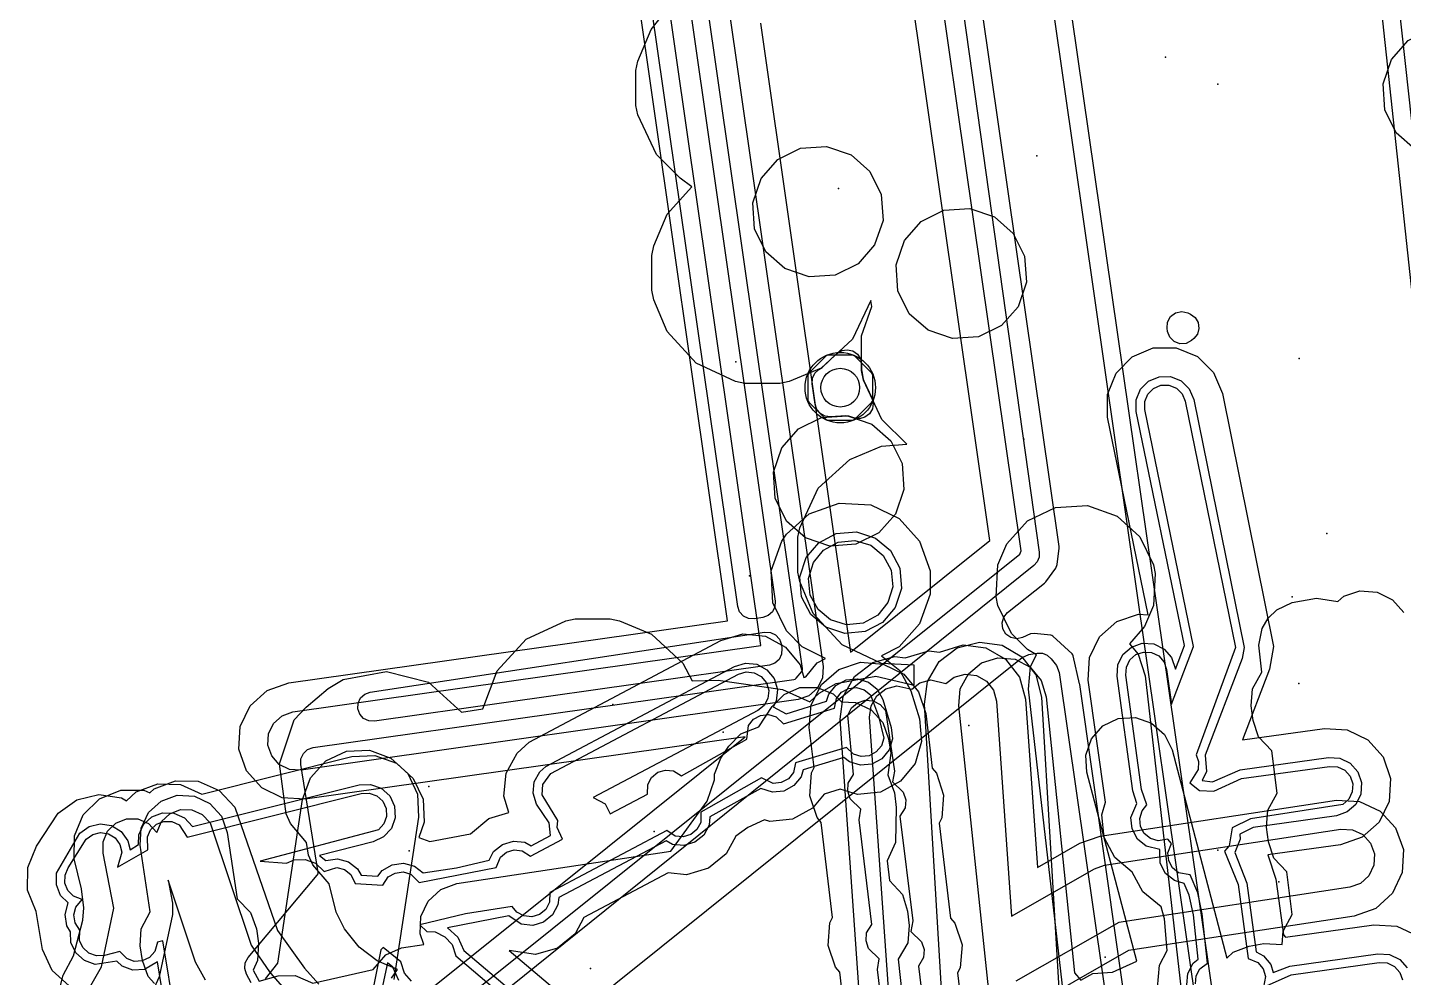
# Model space of a CAD drawing. Header units: metres. Extents: x 17722 to 17999, y 13535 to 15917.
# Drawn here: x 17796.52 to 17843.42, y 14123.05 to 14155.43 of the extents above; entities that cross this region are included whole.
import ezdxf

# ---------------------------------------------------------------- set-up
doc = ezdxf.new("R2010")
doc.units = ezdxf.units.M
for name, color, linetype in [('AI_GREENING_ALLOWED_ZONE', 4, 'Continuous'), ('AI_GREENING_EXCLUSIONS', 1, 'Continuous'), ('AI_GREENING_LAWN', 82, 'Continuous'), ('AI_GREENING_REJECTED', 6, 'Continuous'), ('AI_GREENING_SHRUBS', 92, 'Continuous')]:
    doc.layers.add(name, color=color, linetype=linetype)

# ---------------------------------------------------------------- blocks, each defined once
blk = doc.blocks.new('AI_SHRUB')
for radius in [1, 0.55]:
    blk.add_circle((0, 0), radius)

msp = doc.modelspace()

# ---------------------------------------------------------------- linework, layer by layer
at = {"layer": 'AI_GREENING_ALLOWED_ZONE'}
for points in [[(17836.193, 14144.761), (17836.006, 14144.663), (17835.796, 14144.65), (17835.599, 14144.725), (17835.45, 14144.875), (17835.377, 14145.073), (17835.362, 14145.179), (17835.377, 14145.391), (17835.48, 14145.578), (17835.651, 14145.705), (17835.859, 14145.75), (17836.067, 14145.703), (17836.158, 14145.661), (17836.319, 14145.543), (17836.42, 14145.371), (17836.446, 14145.173), (17836.393, 14144.98), (17836.268, 14144.824), (17836.193, 14144.761)], [(17823.889, 14142.159), (17823.704, 14142.181), (17823.541, 14142.269), (17823.421, 14142.411), (17823.361, 14142.586), (17823.261, 14143.283), (17823.27, 14143.472), (17823.349, 14143.645), (17823.487, 14143.775), (17823.597, 14143.846), (17824.107, 14144.315), (17824.27, 14144.415), (17824.459, 14144.447), (17824.646, 14144.405), (17824.804, 14144.295), (17824.909, 14144.135), (17824.946, 14143.947), (17824.946, 14143.76), (17824.95, 14143.711), (17825.005, 14143.442), (17825.023, 14143.386), (17825.295, 14142.807), (17825.341, 14142.619), (17825.313, 14142.427), (17825.214, 14142.261), (17825.059, 14142.144), (17824.872, 14142.096), (17824.68, 14142.122), (17824.508, 14142.181), (17824.411, 14142.193), (17823.889, 14142.159)]]:
    msp.add_lwpolyline(points, close=True, dxfattribs=at)
at = {"layer": 'AI_GREENING_EXCLUSIONS'}
for points in [[(17808.453, 14119.95), (17830.343, 14137.484), (17830.385, 14137.59), (17825.741, 14169.942)], [(17821.497, 14155.579), (17824.572, 14134.139), (17829.323, 14137.948), (17824.894, 14168.806)], [(17808.448, 14121.211), (17820.975, 14131.255), (17805.98, 14129.129), (17805.201, 14129.172), (17804.498, 14129.511), (17803.977, 14130.092), (17803.719, 14130.828), (17803.762, 14131.608), (17804.101, 14132.311), (17804.682, 14132.831), (17805.419, 14133.089), (17820.378, 14135.21), (17817.271, 14156.874)], [(17820.382, 14156.308), (17823.632, 14133.653), (17823.611, 14133.263), (17823.442, 14132.911), (17823.151, 14132.651), (17822.782, 14132.521), (17805.84, 14130.119), (17805.45, 14130.141), (17805.45, 14130.141), (17805.099, 14130.31), (17804.838, 14130.601), (17804.709, 14130.969), (17804.731, 14131.358), (17804.9, 14131.71), (17805.191, 14131.97), (17805.559, 14132.099), (17821.51, 14134.361), (17818.261, 14157.016)], [(17808.926, 14123.03), (17809.132, 14123.322), (17808.437, 14123.62), (17807.823, 14124.082), (17807.317, 14124.71), (17807.035, 14125.275), (17806.794, 14126.241), (17806.24, 14126.893), (17806.093, 14127.218), (17806.03, 14127.654), (17805.483, 14128.298), (17805.336, 14128.623), (17805.11, 14130.328), (17805.61, 14131.827), (17806.012, 14132.268), (17806.764, 14132.899), (17807.27, 14133.212), (17808.75, 14133.477), (17810.179, 14133.116), (17811.314, 14132.096), (17812.032, 14132.202), (17812.53, 14133.506), (17813.518, 14134.579), (17814.865, 14135.21), (17815.187, 14135.275), (17816.375, 14135.275), (17816.697, 14135.21), (17817.78, 14134.757), (17818.854, 14133.769), (17819.175, 14133.164), (17820.057, 14133.189), (17822.256, 14132.862), (17823.185, 14132.44), (17823.506, 14132.738), (17824.076, 14133.076), (17825.429, 14133.316), (17826.737, 14133.014), (17826.737, 14133.691), (17825.626, 14133.756), (17824.279, 14134.387), (17823.291, 14135.461), (17822.838, 14136.544), (17822.773, 14136.867), (17822.773, 14138.054), (17822.838, 14138.377), (17823.469, 14139.723), (17824.542, 14140.711), (17825.626, 14141.164), (17826.491, 14141.229), (17825.641, 14142.066), (17825.011, 14143.413), (17824.946, 14143.735), (17824.946, 14144.923), (17825.292, 14145.917), (17825.261, 14146.13), (17824.639, 14144.804), (17823.565, 14143.816), (17822.482, 14143.363), (17822.159, 14143.298), (17820.972, 14143.298), (17820.649, 14143.363), (17819.303, 14143.994), (17818.315, 14145.067), (17817.861, 14146.151), (17817.796, 14146.473), (17817.796, 14147.661), (17817.861, 14147.983), (17818.315, 14149.066), (17819.16, 14149.998), (17818.761, 14150.293), (17817.951, 14151.104), (17817.32, 14152.45), (17817.255, 14152.773), (17817.255, 14153.96), (17817.32, 14154.283), (17817.773, 14155.366), (17818.116, 14155.795)], [(17835.034, 14122.697), (17835.105, 14123.474), (17835.365, 14123.969), (17835.268, 14125.051), (17835.162, 14125.462), (17834.537, 14125.964), (17834.174, 14126.645), (17833.577, 14127.134), (17833.21, 14127.822), (17833.133, 14128.599), (17833.263, 14129.026), (17832.669, 14133.181), (17832.716, 14133.96), (17833.058, 14134.661), (17833.643, 14135.178), (17834.381, 14135.432), (17834.714, 14135.412), (17833.331, 14142.146), (17833.326, 14142.926), (17833.621, 14143.649), (17834.169, 14144.204), (17834.888, 14144.508), (17835.668, 14144.512), (17836.391, 14144.218), (17836.946, 14143.67), (17837.249, 14142.951), (17838.988, 14134.327), (17838.856, 14133.558), (17837.931, 14131.146), (17840.72, 14131.534), (17841.499, 14131.489), (17842.201, 14131.149), (17842.72, 14130.566), (17842.976, 14129.829), (17842.931, 14129.05), (17842.591, 14128.347), (17842.008, 14127.829), (17841.271, 14127.572), (17838.793, 14127.227), (17839.072, 14126.399), (17839.329, 14124.503), (17839.392, 14124.427), (17842.41, 14124.849), (17843.189, 14124.804), (17843.891, 14124.464)], [(17836.028, 14122.802), (17836.064, 14123.191), (17836.245, 14123.536), (17836.414, 14123.676), (17836.259, 14125.185), (17836.118, 14125.858), (17835.947, 14126.249), (17835.612, 14126.351), (17835.31, 14126.599), (17835.126, 14126.943), (17835.114, 14127.416), (17834.652, 14127.521), (17834.35, 14127.769), (17834.166, 14128.113), (17834.128, 14128.501), (17834.332, 14128.984), (17834.191, 14129.412), (17833.659, 14133.316), (17833.683, 14133.705), (17833.854, 14134.056), (17834.147, 14134.314), (17834.515, 14134.441), (17834.905, 14134.418), (17835.256, 14134.246), (17835.514, 14133.954), (17835.644, 14133.562), (17835.951, 14134.36), (17834.311, 14142.347), (17834.308, 14142.737), (17834.455, 14143.099), (17834.73, 14143.376), (17835.089, 14143.528), (17835.479, 14143.53), (17835.841, 14143.383), (17836.118, 14143.109), (17836.27, 14142.75), (17837.989, 14134.301), (17837.923, 14133.917), (17836.662, 14130.632), (17836.706, 14130.069), (17836.561, 14129.761), (17836.913, 14129.715), (17837.852, 14130.125), (17840.857, 14130.544), (17841.247, 14130.521), (17841.598, 14130.351), (17841.858, 14130.06), (17841.986, 14129.691), (17841.963, 14129.301), (17841.793, 14128.95), (17841.502, 14128.691), (17841.133, 14128.563), (17838.29, 14128.167), (17837.835, 14127.939), (17837.852, 14127.769), (17837.667, 14127.308), (17838.081, 14126.264), (17838.399, 14123.92), (17838.646, 14123.79), (17838.896, 14123.491), (17838.98, 14123.218), (17839.542, 14123.44), (17842.547, 14123.859), (17842.937, 14123.836), (17843.288, 14123.666), (17843.548, 14123.375)], [(17836.327, 14122.834), (17836.351, 14123.106), (17836.478, 14123.347), (17836.735, 14123.537), (17836.556, 14125.225), (17836.409, 14125.939), (17836.143, 14126.549), (17835.753, 14126.616), (17835.542, 14126.789), (17835.414, 14127.03), (17835.387, 14127.302), (17835.51, 14127.616), (17835.388, 14127.766), (17835.055, 14127.706), (17834.793, 14127.786), (17834.582, 14127.959), (17834.454, 14128.2), (17834.427, 14128.472), (17834.506, 14128.733), (17834.673, 14128.936), (17834.488, 14129.457), (17833.957, 14133.356), (17833.973, 14133.629), (17834.093, 14133.874), (17834.298, 14134.055), (17834.556, 14134.144), (17834.829, 14134.127), (17835.074, 14134.008), (17835.255, 14133.803), (17835.344, 14133.545), (17835.505, 14132.361), (17836.262, 14134.335), (17834.605, 14142.408), (17834.603, 14142.681), (17834.706, 14142.934), (17834.898, 14143.128), (17835.149, 14143.234), (17835.423, 14143.236), (17835.676, 14143.133), (17835.87, 14142.941), (17835.976, 14142.689), (17837.689, 14134.293), (17836.346, 14130.644), (17836.428, 14130.414), (17836.415, 14130.141), (17836.14, 14129.681), (17836.469, 14129.424), (17836.956, 14129.4), (17837.894, 14129.828), (17840.899, 14130.246), (17841.171, 14130.231), (17841.417, 14130.112), (17841.599, 14129.908), (17841.689, 14129.65), (17841.673, 14129.377), (17841.554, 14129.131), (17841.35, 14128.95), (17838.2, 14128.458), (17837.582, 14128.148), (17837.474, 14127.537), (17837.321, 14127.351), (17837.784, 14126.224), (17838.127, 14123.692), (17838.457, 14123.557), (17838.632, 14123.347), (17838.713, 14123.086), (17838.646, 14122.715), (17839.584, 14123.143), (17842.589, 14123.561), (17842.861, 14123.546), (17843.107, 14123.427), (17843.289, 14123.223), (17843.379, 14122.965)], [(17797.938, 14122.769), (17797.36, 14123.293), (17797.027, 14123.999), (17796.812, 14125.297), (17796.516, 14126.023), (17796.522, 14126.804), (17796.826, 14127.523), (17797.562, 14128.648), (17798.193, 14129.107), (17798.952, 14129.29), (17799.723, 14129.169), (17799.891, 14129.066), (17800.223, 14129.378), (17800.953, 14129.654), (17800.953, 14129.654), (17801.733, 14129.629), (17802.452, 14129.301), (17807.574, 14130.582), (17808.353, 14130.62), (17809.088, 14130.357), (17809.666, 14129.833), (17809.999, 14129.128), (17810.037, 14128.348), (17809.849, 14127.823), (17810.232, 14127.681), (17811.619, 14127.95), (17812.24, 14128.472), (17812.921, 14128.674), (17812.754, 14129.235), (17812.835, 14130.011), (17813.206, 14130.698), (17813.611, 14131.069), (17820.148, 14134.537), (17820.896, 14134.76), (17821.672, 14134.679), (17822.358, 14134.308), (17822.85, 14133.703), (17822.978, 14133.273), (17823.041, 14133.292), (17823.436, 14133.777), (17823.717, 14133.928), (17822.926, 14134.32), (17822.385, 14134.861), (17821.922, 14135.821), (17821.864, 14136.905), (17822.225, 14137.919), (17822.385, 14138.157), (17823.164, 14138.858), (17824.178, 14139.219), (17825.262, 14139.161), (17826.222, 14138.698), (17826.923, 14137.919), (17827.284, 14136.905), (17827.284, 14136.113), (17826.923, 14135.099), (17826.222, 14134.32), (17825.623, 14134.009), (17826.252, 14133.508), (17826.622, 14132.821), (17826.915, 14131.865), (17826.994, 14131.089), (17826.769, 14130.341), (17826.276, 14129.737), (17825.589, 14129.367), (17824.812, 14129.288), (17824.213, 14129.468), (17823.674, 14129.303), (17823.278, 14128.818), (17822.591, 14128.448), (17821.814, 14128.369), (17821.641, 14128.421), (17821.071, 14128.158), (17820.662, 14127.87), (17820.334, 14127.265), (17819.729, 14126.772), (17818.981, 14126.55), (17818.358, 14126.614), (17815.479, 14125.093), (17815.181, 14124.543), (17814.576, 14124.05), (17813.828, 14123.828), (17812.938, 14123.969), (17814.559, 14122.599)], [(17834.354, 14100.478), (17830.64, 14132.873), (17830.704, 14133.651), (17830.906, 14134.043), (17830.598, 14134.233), (17830.057, 14134.774), (17829.594, 14135.734), (17829.536, 14136.026), (17829.594, 14137.11), (17829.897, 14137.832), (17830.598, 14138.611), (17831.558, 14139.074), (17832.642, 14139.132), (17833.656, 14138.771), (17834.435, 14138.07), (17834.898, 14137.11), (17834.956, 14136.818), (17834.898, 14135.734), (17834.595, 14135.012), (17834.08, 14134.419), (17834.375, 14134.071), (17834.614, 14133.328), (17838.328, 14100.93)], [(17829.316, 14122.264), (17828.256, 14132.305), (17828.311, 14132.888), (17828.585, 14133.405), (17829.036, 14133.778), (17829.595, 14133.95), (17830.178, 14133.895), (17830.695, 14133.622), (17831.068, 14133.171), (17831.24, 14132.611), (17832.204, 14123.21), (17832.417, 14122.957), (17832.833, 14123.187), (17833.496, 14123.23), (17834.323, 14123.61), (17832.627, 14130.046), (17832.591, 14130.63), (17832.782, 14131.183), (17833.169, 14131.622), (17833.695, 14131.878), (17834.279, 14131.914), (17834.833, 14131.724), (17835.271, 14131.336), (17835.528, 14130.81), (17837.398, 14123.713), (17837.612, 14123.915), (17838.159, 14124.123), (17838.652, 14124.206), (17839.279, 14124.17), (17839.311, 14124.625), (17839.628, 14125.196), (17839.446, 14126.647), (17838.997, 14127.122), (17838.813, 14127.678), (17838.75, 14128.174), (17838.792, 14128.757), (17839.109, 14129.329), (17838.927, 14130.779), (17838.478, 14131.254), (17838.293, 14131.81), (17838.231, 14132.306), (17838.273, 14132.89), (17838.59, 14133.461), (17838.487, 14134.373), (17838.601, 14134.947), (17838.805, 14135.297), (17839.096, 14135.58), (17839.625, 14135.829), (17840.453, 14135.975), (17841.178, 14135.871), (17841.38, 14136.046), (17841.935, 14136.231), (17842.519, 14136.189), (17843.043, 14135.927), (17843.426, 14135.485)], [(17825.277, 14116.682), (17824.221, 14131.853), (17824.32, 14132.627), (17824.707, 14133.305), (17825.324, 14133.782), (17826.077, 14133.987), (17826.434, 14133.942), (17827.241, 14134.189), (17827.598, 14134.143), (17828.405, 14134.39), (17829.179, 14134.291), (17829.856, 14133.904), (17830.334, 14133.286), (17830.539, 14132.534), (17830.938, 14126.796), (17832.391, 14127.625), (17833.081, 14127.865), (17841.136, 14129.09), (17841.915, 14129.054), (17842.622, 14128.723), (17843.148, 14128.147), (17843.413, 14127.413), (17843.378, 14126.634), (17843.047, 14125.927), (17842.471, 14125.401), (17841.737, 14125.135), (17834.05, 14123.966), (17831.247, 14122.368)], [(17827.692, 14122.266), (17827.086, 14132.368), (17827.192, 14133.141), (17827.586, 14133.815), (17828.207, 14134.286), (17828.962, 14134.484), (17829.735, 14134.378), (17830.409, 14133.984), (17830.881, 14133.362), (17831.079, 14132.608), (17831.698, 14122.293)], [(17801.206, 14121.965), (17800.941, 14123.586), (17800.5, 14123.322), (17800.11, 14123.303), (17799.743, 14123.434), (17799.559, 14123.602), (17798.82, 14123.495), (17798.453, 14123.627), (17798.164, 14123.889), (17797.997, 14124.242), (17797.979, 14124.609), (17797.856, 14124.814), (17797.799, 14125.2), (17797.902, 14125.589), (17797.645, 14125.85), (17797.498, 14126.211), (17797.501, 14126.601), (17798.297, 14127.97), (17798.613, 14128.2), (17798.992, 14128.291), (17799.377, 14128.231), (17799.71, 14128.027), (17799.94, 14127.712), (17799.94, 14127.712), (17800.014, 14127.403), (17800.298, 14127.578), (17800.308, 14127.907), (17800.468, 14128.262), (17800.753, 14128.529), (17801.118, 14128.667), (17801.508, 14128.655), (17801.863, 14128.495), (17802.138, 14128.191), (17807.816, 14129.612), (17808.206, 14129.631), (17808.573, 14129.5), (17808.863, 14129.238), (17809.029, 14128.885), (17809.048, 14128.495), (17808.917, 14128.128), (17808.655, 14127.839), (17808.302, 14127.672), (17806.464, 14127.212), (17806.68, 14127.041), (17807.079, 14127.098), (17807.456, 14126.996), (17807.765, 14126.758), (17807.889, 14126.542), (17808.458, 14126.504), (17808.61, 14126.701), (17808.948, 14126.895), (17809.335, 14126.946), (17809.712, 14126.844), (17810.005, 14126.618), (17811.14, 14126.788), (17812.249, 14127.054), (17812.405, 14127.341), (17812.707, 14127.587), (17813.081, 14127.699), (17813.469, 14127.659), (17813.689, 14127.54), (17814.344, 14127.887), (17814.292, 14128.317), (17813.861, 14128.954), (17813.75, 14129.328), (17813.79, 14129.716), (17813.976, 14130.06), (17814.178, 14130.245), (17820.615, 14133.653), (17820.989, 14133.764), (17821.377, 14133.724), (17821.72, 14133.538), (17821.966, 14133.236), (17822.078, 14132.862), (17822.037, 14132.473), (17821.93, 14132.275), (17822.373, 14132.042), (17823.755, 14132.465), (17823.826, 14132.704), (17824.073, 14133.006), (17824.416, 14133.191), (17824.805, 14133.231), (17825.178, 14133.118), (17825.481, 14132.872), (17825.666, 14132.528), (17825.959, 14131.572), (17825.998, 14131.184), (17825.886, 14130.81), (17825.639, 14130.508), (17825.296, 14130.323), (17824.907, 14130.283), (17824.534, 14130.396), (17824.341, 14130.553), (17822.959, 14130.13), (17822.888, 14129.891), (17822.641, 14129.589), (17822.298, 14129.404), (17821.909, 14129.364), (17821.512, 14129.496), (17819.778, 14128.521), (17819.75, 14128.246), (17819.564, 14127.903), (17819.262, 14127.657), (17818.888, 14127.545), (17818.5, 14127.585), (17818.28, 14127.704), (17814.623, 14125.772), (17814.597, 14125.524), (17814.411, 14125.181), (17814.109, 14124.935), (17813.735, 14124.823), (17813.347, 14124.863), (17812.923, 14125.148), (17810.837, 14124.742), (17811.184, 14124.42), (17811.391, 14123.966), (17814.126, 14121.65)], [(17801.544, 14121.756), (17801.128, 14124.304), (17800.946, 14124.258), (17800.858, 14123.932), (17800.674, 14123.73), (17800.427, 14123.613), (17800.154, 14123.6), (17799.897, 14123.692), (17799.665, 14123.938), (17799.137, 14123.805), (17798.864, 14123.792), (17798.607, 14123.884), (17798.405, 14124.068), (17798.288, 14124.315), (17798.302, 14124.663), (17798.138, 14124.915), (17798.098, 14125.185), (17798.165, 14125.45), (17798.376, 14125.713), (17798.087, 14125.82), (17797.895, 14126.014), (17797.793, 14126.267), (17797.795, 14126.541), (17797.901, 14126.792), (17798.518, 14127.767), (17798.739, 14127.927), (17799.004, 14127.991), (17799.004, 14127.991), (17799.274, 14127.949), (17799.507, 14127.807), (17799.668, 14127.586), (17799.732, 14127.32), (17799.583, 14126.806), (17800.619, 14127.398), (17800.6, 14127.839), (17800.712, 14128.088), (17800.911, 14128.275), (17801.167, 14128.371), (17801.44, 14128.363), (17801.689, 14128.251), (17801.957, 14127.837), (17807.889, 14129.321), (17808.162, 14129.335), (17808.419, 14129.242), (17808.622, 14129.059), (17808.738, 14128.812), (17808.752, 14128.539), (17808.659, 14128.282), (17808.476, 14128.08), (17804.447, 14127.017), (17805.339, 14126.942), (17805.604, 14127.056), (17805.978, 14127.076), (17806.328, 14126.95), (17806.623, 14126.668), (17807.059, 14126.798), (17807.322, 14126.727), (17807.539, 14126.56), (17807.684, 14126.255), (17808.622, 14126.192), (17808.807, 14126.475), (17809.044, 14126.611), (17809.315, 14126.646), (17809.578, 14126.575), (17809.866, 14126.285), (17812.494, 14126.796), (17812.636, 14127.15), (17812.848, 14127.322), (17813.109, 14127.4), (17813.381, 14127.372), (17813.665, 14127.188), (17814.755, 14127.764), (17814.571, 14128.16), (17814.597, 14128.402), (17814.061, 14129.275), (17814.077, 14129.628), (17814.349, 14129.998), (17820.755, 14133.387), (17821.017, 14133.465), (17821.288, 14133.437), (17821.529, 14133.307), (17821.701, 14133.095), (17821.779, 14132.834), (17821.751, 14132.562), (17821.621, 14132.322), (17821.409, 14132.149), (17815.796, 14129.184), (17816.204, 14128.969), (17816.38, 14128.623), (17817.65, 14129.294), (17817.659, 14129.632), (17817.789, 14129.872), (17818.001, 14130.044), (17818.262, 14130.122), (17818.534, 14130.094), (17818.806, 14129.924), (17821.035, 14131.178), (17821.093, 14131.644), (17821.266, 14131.856), (17821.506, 14131.985), (17821.778, 14132.013), (17822.04, 14131.934), (17822.284, 14131.701), (17824.02, 14132.233), (17824.091, 14132.563), (17824.264, 14132.775), (17824.504, 14132.904), (17824.776, 14132.932), (17825.038, 14132.853), (17825.249, 14132.681), (17825.525, 14131.962), (17825.699, 14131.212), (17825.621, 14130.951), (17825.448, 14130.739), (17825.208, 14130.61), (17824.936, 14130.582), (17824.674, 14130.661), (17824.43, 14130.894), (17822.694, 14130.362), (17822.623, 14130.032), (17822.45, 14129.82), (17822.21, 14129.691), (17821.938, 14129.663), (17821.538, 14129.855), (17819.467, 14128.689), (17819.463, 14128.334), (17819.333, 14128.094), (17819.121, 14127.922), (17818.86, 14127.844), (17818.588, 14127.872), (17818.304, 14128.056), (17814.319, 14125.95), (17814.31, 14125.612), (17814.18, 14125.372), (17813.968, 14125.2), (17813.707, 14125.122), (17813.435, 14125.15), (17813.195, 14125.28), (17813.036, 14125.475), (17811.445, 14125.217), (17809.884, 14124.849), (17810.123, 14124.62), (17810.414, 14124.601), (17810.746, 14124.441), (17810.989, 14124.173), (17811.114, 14123.783), (17813.984, 14121.356)], [(17824.584, 14119.992), (17824.2, 14123.226), (17824.053, 14123.396), (17823.809, 14124.137), (17823.867, 14124.916), (17823.958, 14125.097), (17823.574, 14128.331), (17823.427, 14128.502), (17823.183, 14129.243), (17823.241, 14130.021), (17823.332, 14130.202), (17823.165, 14131.565), (17823.223, 14132.343), (17823.575, 14133.04), (17824.166, 14133.549), (17824.907, 14133.793), (17825.685, 14133.735), (17826.382, 14133.384), (17826.891, 14132.792), (17827.135, 14132.051), (17827.352, 14130.18), (17827.499, 14130.009), (17827.744, 14129.268), (17827.686, 14128.49), (17827.594, 14128.308), (17827.978, 14125.074), (17828.125, 14124.904), (17828.37, 14124.163), (17828.312, 14123.384), (17828.22, 14123.203), (17828.604, 14119.969)], [(17800.843, 14122.845), (17800.629, 14123.081), (17800.432, 14123.632), (17800.359, 14124.126), (17800.388, 14124.711), (17800.692, 14125.289), (17800.356, 14127.558), (17800.385, 14128.142), (17800.635, 14128.671), (17801.069, 14129.064), (17801.62, 14129.261), (17802.204, 14129.232), (17802.733, 14128.982), (17803.126, 14128.548), (17803.323, 14127.997), (17803.66, 14125.729), (17804.118, 14125.264), (17804.316, 14124.713), (17804.389, 14124.218), (17804.36, 14123.633), (17804.205, 14123.305), (17804.407, 14122.922), (17805.057, 14123.105), (17805.642, 14123.12), (17806.241, 14122.86), (17808.299, 14123.327), (17808.728, 14123.82), (17809.263, 14124.058), (17810.027, 14124.176), (17809.895, 14124.539), (17809.922, 14125.124), (17810.17, 14125.654), (17810.603, 14126.049), (17811.153, 14126.248), (17818.439, 14127.356), (17819.688, 14129.06), (17819.935, 14129.787), (17819.933, 14129.977), (17820.151, 14130.521), (17820.424, 14130.939), (17820.834, 14131.357), (17821.445, 14131.588), (17821.899, 14132.283), (17822.309, 14132.701), (17822.847, 14132.931), (17823.433, 14132.937), (17823.976, 14132.719), (17824.258, 14132.442), (17824.742, 14132.42), (17825.271, 14132.172), (17825.666, 14131.74), (17825.865, 14131.189), (17825.94, 14130.695), (17825.843, 14129.961), (17826.07, 14129.343), (17826.125, 14128.846), (17826.105, 14127.652), (17825.822, 14127.028), (17825.896, 14126.355), (17826.338, 14125.873), (17826.514, 14125.315), (17826.569, 14124.818), (17826.518, 14124.235), (17826.192, 14123.669), (17826.34, 14122.327)], [(17826.338, 14115.841), (17825.218, 14131.923), (17825.268, 14132.31), (17825.461, 14132.648), (17825.77, 14132.887), (17826.146, 14132.99), (17826.654, 14132.872), (17826.934, 14133.088), (17827.31, 14133.191), (17827.818, 14133.073), (17828.098, 14133.29), (17828.474, 14133.392), (17828.861, 14133.343), (17829.2, 14133.149), (17829.439, 14132.841), (17829.541, 14132.464), (17830.051, 14125.139), (17832.886, 14126.756), (17833.231, 14126.876), (17841.286, 14128.101), (17841.676, 14128.083), (17842.029, 14127.918), (17842.292, 14127.63), (17842.425, 14127.263), (17842.407, 14126.873), (17842.242, 14126.52), (17841.953, 14126.257), (17841.587, 14126.124), (17833.716, 14124.927), (17830.206, 14122.925)], [(17825.923, 14119.754), (17825.486, 14123.32), (17825.551, 14123.682), (17825.185, 14124.036), (17825.099, 14124.296), (17825.119, 14124.568), (17825.297, 14124.859), (17824.86, 14128.426), (17824.925, 14128.787), (17824.559, 14129.141), (17824.473, 14129.401), (17824.493, 14129.673), (17824.671, 14129.964), (17824.476, 14131.995), (17824.599, 14132.239), (17824.806, 14132.417), (17825.065, 14132.503), (17825.338, 14132.482), (17825.581, 14132.359), (17825.76, 14132.152), (17826.067, 14130.085), (17826.001, 14129.723), (17826.368, 14129.369), (17826.453, 14129.11), (17826.433, 14128.837), (17826.255, 14128.546), (17826.693, 14124.98), (17826.627, 14124.618), (17826.994, 14124.264), (17827.079, 14124.004), (17827.059, 14123.732), (17826.881, 14123.441), (17827.319, 14119.874)], [(17804.626, 14122.999), (17805.043, 14123.542), (17805.891, 14129.121), (17806.157, 14129.854), (17806.683, 14130.431), (17807.389, 14130.762), (17808.169, 14130.797), (17808.903, 14130.531), (17809.479, 14130.005), (17809.81, 14129.299), (17809.846, 14128.519), (17809.003, 14122.98)], [(17797.535, 14122.373), (17797.73, 14123.129), (17798.088, 14123.79), (17798.396, 14124.999), (17798.434, 14125.42), (17798.36, 14126.066), (17798.111, 14127.092), (17798.115, 14127.873), (17798.418, 14128.592), (17798.972, 14129.141), (17799.695, 14129.436), (17800.475, 14129.431), (17800.687, 14129.343), (17800.828, 14129.477), (17801.556, 14129.758), (17802.336, 14129.738), (17803.049, 14129.422), (17803.587, 14128.857), (17805.042, 14124.65), (17805.953, 14123.364), (17806.451, 14122.823)], [(17798.631, 14122.695), (17799.034, 14123.416), (17799.455, 14125.41), (17799.093, 14127.282), (17799.095, 14127.672), (17799.246, 14128.032), (17799.523, 14128.306), (17799.885, 14128.454), (17800.275, 14128.452), (17800.635, 14128.3), (17800.922, 14127.992), (17801.08, 14128.363), (17801.363, 14128.632), (17801.727, 14128.772), (17802.117, 14128.763), (17802.473, 14128.605), (17802.742, 14128.322), (17804.143, 14124.151), (17804.791, 14123.204), (17804.794, 14123.2), (17805.771, 14122.089)], [(17802.584, 14122.96), (17802.238, 14123.574), (17801.306, 14126.372), (17801.458, 14125.583), (17801.455, 14125.201), (17801.003, 14123.076), (17800.433, 14121.827)], [(17809.61, 14122.927), (17809.367, 14123.195), (17809.242, 14123.585), (17808.64, 14124.068), (17808.556, 14123.998), (17808.288, 14122.627)], [(17809.172, 14122.948), (17808.965, 14123.402), (17808.784, 14123.553), (17808.554, 14122.488)]]:
    msp.add_lwpolyline(points, dxfattribs=at)
for points in [[(17846.072, 14155.144), (17846.716, 14154.578), (17847.103, 14153.798), (17847.162, 14152.912), (17846.877, 14152.079), (17846.311, 14151.435), (17845.531, 14151.048), (17844.645, 14150.989), (17843.812, 14151.274), (17843.168, 14151.84), (17842.781, 14152.62), (17842.722, 14153.506), (17843.007, 14154.339), (17843.573, 14154.983), (17844.353, 14155.37), (17845.239, 14155.429), (17846.072, 14155.144)], [(17824.587, 14151.089), (17825.231, 14150.523), (17825.618, 14149.743), (17825.677, 14148.857), (17825.392, 14148.024), (17824.826, 14147.38), (17824.046, 14146.993), (17823.16, 14146.934), (17822.327, 14147.219), (17821.683, 14147.785), (17821.296, 14148.565), (17821.237, 14149.451), (17821.522, 14150.284), (17822.088, 14150.928), (17822.868, 14151.315), (17823.754, 14151.374), (17824.587, 14151.089)], [(17829.475, 14148.979), (17830.118, 14148.414), (17830.505, 14147.633), (17830.564, 14146.748), (17830.279, 14145.914), (17829.713, 14145.271), (17828.933, 14144.883), (17828.047, 14144.824), (17827.214, 14145.11), (17826.57, 14145.676), (17826.183, 14146.456), (17826.124, 14147.342), (17826.409, 14148.175), (17826.975, 14148.819), (17827.755, 14149.206), (17828.641, 14149.265), (17829.475, 14148.979)], [(17825.295, 14141.911), (17825.938, 14141.345), (17826.326, 14140.565), (17826.385, 14139.679), (17826.099, 14138.846), (17825.533, 14138.202), (17824.753, 14137.815), (17823.867, 14137.756), (17823.034, 14138.041), (17822.39, 14138.607), (17822.003, 14139.388), (17821.944, 14140.273), (17822.229, 14141.107), (17822.795, 14141.75), (17823.575, 14142.138), (17824.461, 14142.197), (17825.295, 14141.911)], [(17824.772, 14138.239), (17825.425, 14138.029), (17825.933, 14137.598), (17826.245, 14136.999), (17826.304, 14136.311), (17826.094, 14135.658), (17825.663, 14135.15), (17825.064, 14134.838), (17824.376, 14134.779), (17823.723, 14134.989), (17823.215, 14135.42), (17822.903, 14136.019), (17822.844, 14136.707), (17823.054, 14137.36), (17823.485, 14137.868), (17824.084, 14138.18), (17824.772, 14138.239)], [(17825.257, 14137.78), (17825.685, 14137.431), (17825.951, 14136.939), (17826.01, 14136.37), (17825.845, 14135.826), (17825.496, 14135.398), (17825.004, 14135.132), (17824.435, 14135.073), (17823.891, 14135.238), (17823.463, 14135.587), (17823.197, 14136.079), (17823.138, 14136.648), (17823.303, 14137.192), (17823.652, 14137.62), (17824.144, 14137.886), (17824.713, 14137.945), (17825.257, 14137.78)]]:
    msp.add_lwpolyline(points, close=True, dxfattribs=at)
at = {"layer": 'AI_GREENING_LAWN'}
for points in [[(17829.371, 14170.676), (17838.144, 14109.551)], [(17841.485, 14166.951), (17847.041, 14115.376), (17847.027, 14115.195), (17846.557, 14113.402), (17846.483, 14113.241), (17845.417, 14111.725), (17845.327, 14111.628), (17845.327, 14111.628), (17844.65, 14111.067), (17844.533, 14110.995), (17842.726, 14110.193), (17842.64, 14110.164), (17839.359, 14109.376), (17839.153, 14109.371), (17838.962, 14109.449), (17838.819, 14109.597), (17838.748, 14109.791), (17829.964, 14170.767)], [(17826.404, 14170.238), (17831.003, 14137.55), (17830.997, 14137.379), (17830.934, 14137.219), (17830.821, 14137.091), (17808.859, 14119.419)], [(17835.79, 14109.082), (17832.382, 14133.039), (17832.378, 14133.06), (17832.155, 14134.016), (17832.142, 14134.05), (17832.12, 14134.078), (17831.466, 14134.688), (17831.434, 14134.71), (17831.396, 14134.72), (17830.829, 14134.778), (17830.705, 14134.759), (17830.436, 14134.64), (17830.236, 14134.597), (17830.036, 14134.638), (17829.868, 14134.756), (17829.762, 14134.931), (17829.735, 14135.134), (17829.792, 14135.33), (17829.922, 14135.488), (17831.181, 14136.49), (17831.227, 14136.538), (17831.227, 14136.538), (17831.569, 14137.007), (17831.615, 14137.124), (17831.677, 14137.678), (17831.676, 14137.741), (17826.999, 14170.331)], [(17846.299, 14128.548), (17842.079, 14167.045)], [(17818.957, 14157.099), (17821.999, 14135.882), (17821.989, 14135.688), (17821.905, 14135.513), (17821.762, 14135.383), (17821.579, 14135.317), (17821.293, 14135.273), (17821.097, 14135.282), (17820.919, 14135.366), (17820.788, 14135.512), (17820.723, 14135.696), (17816.828, 14162.76)], [(17804.142, 14122.872), (17803.981, 14123.16), (17803.919, 14123.351), (17803.938, 14123.55), (17804.033, 14123.726), (17806.394, 14126.54), (17806.418, 14126.584), (17806.42, 14126.634), (17805.828, 14130.31), (17805.836, 14130.507), (17805.919, 14130.686), (17805.919, 14130.686), (17806.065, 14130.819), (17806.252, 14130.885), (17822.638, 14133.208), (17822.68, 14133.222), (17822.713, 14133.25), (17822.908, 14133.484), (17822.931, 14133.528), (17822.934, 14133.576), (17819.661, 14156.41)], [(17810.449, 14117.945), (17830.415, 14133.953), (17830.648, 14134.057), (17830.934, 14134.103), (17831.112, 14134.1), (17831.277, 14134.034), (17831.409, 14133.915), (17831.586, 14133.686), (17831.686, 14133.451), (17831.686, 14133.451), (17835.214, 14108.848)]]:
    msp.add_lwpolyline(points, dxfattribs=at)
for points in [[(17825.293, 14142.66), (17825.319, 14142.699), (17825.328, 14142.744), (17825.328, 14143.564), (17825.319, 14143.61), (17825.293, 14143.648), (17824.714, 14144.228), (17824.675, 14144.254), (17824.63, 14144.263), (17823.81, 14144.263), (17823.764, 14144.254), (17823.726, 14144.228), (17823.146, 14143.648), (17823.12, 14143.61), (17823.111, 14143.564), (17823.111, 14142.744), (17823.12, 14142.699), (17823.146, 14142.66), (17823.726, 14142.081), (17823.764, 14142.055), (17823.81, 14142.046), (17824.63, 14142.046), (17824.675, 14142.055), (17824.714, 14142.081), (17825.293, 14142.66)], [(17821.642, 14134.821), (17821.837, 14134.812), (17822.015, 14134.728), (17822.146, 14134.582), (17822.212, 14134.397), (17822.231, 14134.262), (17822.221, 14134.067), (17822.136, 14133.891), (17821.991, 14133.761), (17821.806, 14133.696), (17808.339, 14131.786), (17808.145, 14131.797), (17807.969, 14131.881), (17807.839, 14132.025), (17807.774, 14132.209), (17807.784, 14132.403), (17807.867, 14132.579), (17808.01, 14132.71), (17808.193, 14132.776), (17821.642, 14134.821)]]:
    msp.add_lwpolyline(points, close=True, dxfattribs=at)
at = {"layer": 'AI_GREENING_REJECTED'}
for p in [(17835.3, 14154.42), (17837.09, 14153.5), (17830.92, 14151.06), (17824.16, 14149.94), (17820.66, 14144.04), (17839.86, 14144.15), (17830.48, 14141.4), (17840.8, 14138.18), (17821.13, 14136.74), (17839.62, 14136.03), (17839.85, 14133.07), (17816.47, 14132.36), (17828.6, 14131.64), (17820.23, 14131.41), (17810.19, 14129.56), (17817.88, 14128.03), (17809.52, 14127.37), (17837.09, 14127.39), (17839.17, 14126.31), (17833.25, 14123.74), (17815.71, 14123.36)]:
    msp.add_point(p, dxfattribs=at)

# ---------------------------------------------------------------- block references
at = {"layer": 'AI_GREENING_SHRUBS', "xscale": 1.2, "yscale": 1.2}
msp.add_blockref('AI_SHRUB', (17824.22, 14143.154), dxfattribs=at)

doc.saveas('drawing.dxf')
